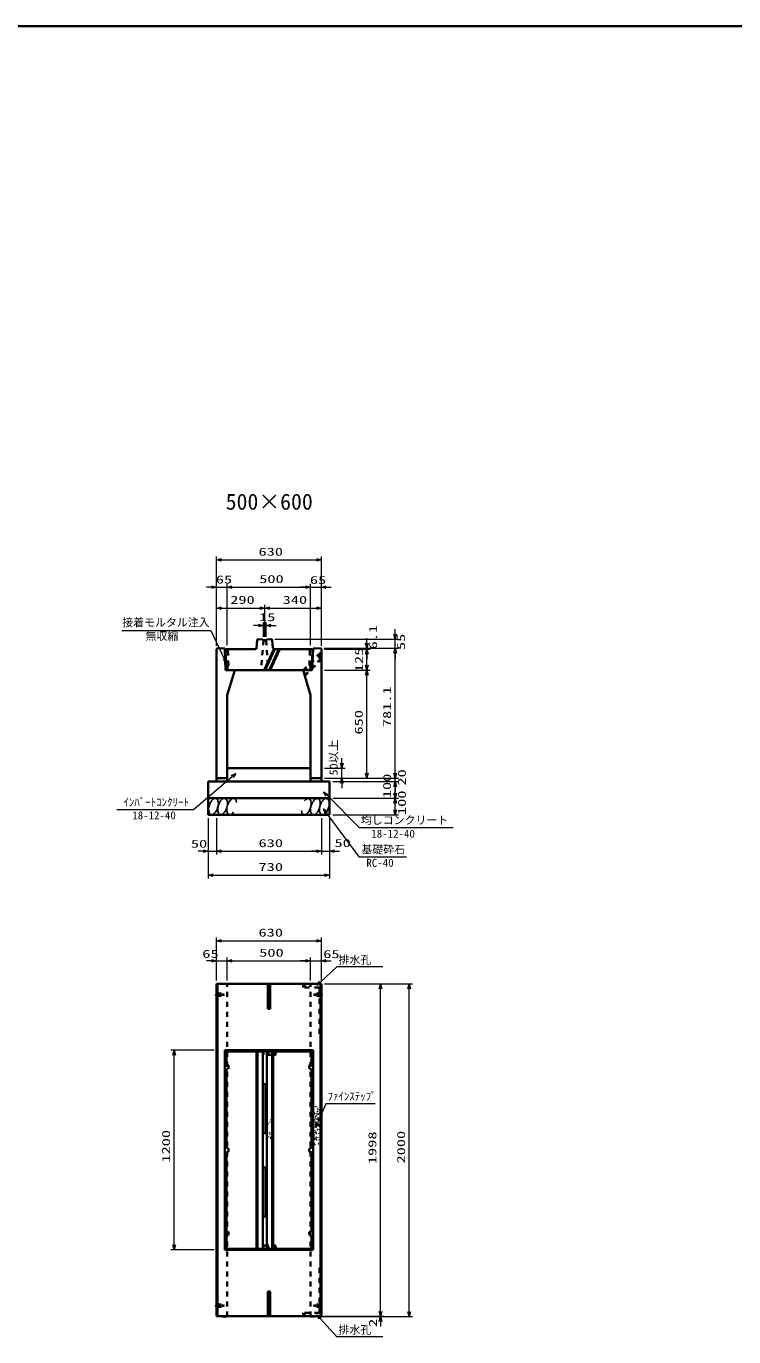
# Model space of a CAD drawing. Units: millimetres on the paper. Extents: x 15 to 1219, y 8 to 859.
# Drawn here: x 227.9 to 440.6, y 464.8 to 858.7 of the extents above; entities that cross this region are included whole.
import ezdxf
from ezdxf.enums import TextEntityAlignment as Align

# ---------------------------------------------------------------- set-up
doc = ezdxf.new("R2010")
doc.units = ezdxf.units.MM
doc.linetypes.add('USER1', pattern=[3, 1.5, -1.5])
doc.linetypes.add('USER2', pattern=[18.5, 12, -1.5, 3.5, -1.5])
for name, color, linetype, lineweight in [('D-BMK（構造物基準線）', 2, 'USER2', 18), ('D-STR-DIM（寸法）', 7, 'Continuous', 13), ('D-STR-HTXT(均しCON-旗)', 7, 'Continuous', 13), ('D-STR-HTXT(基礎砕石-旗)', 7, 'Continuous', 13), ('D-STR-HTXT（WS-旗）', 7, 'Continuous', 13), ('D-STR-HTXT（旗上げ）', 7, 'Continuous', 13), ('D-STR-STRF(グリ)', 7, 'Continuous', 25), ('D-STR（構造物）', 1, 'Continuous', 35)]:
    doc.layers.add(name, color=color, linetype=linetype, lineweight=lineweight)
doc.layers.add('D-STR-TXT(文字)', color=7, linetype='Continuous')
doc.styles.add('ＭＳ ゴシック', font='')
doc.styles.get('ＭＳ ゴシック').set_extended_font_data('MS Gothic')

# ---------------------------------------------------------------- blocks, each defined once
blk = doc.blocks.new('_Open30')
at = {"color": 7, "linetype": 'Continuous', "lineweight": 13}
for p, q in [((-1, 0.2679), (0, 0)), ((0, 0), (-1, -0.2679)), ((0, 0), (-1, 0))]:
    blk.add_line(p, q, dxfattribs=at)

msp = doc.modelspace()

# ---------------------------------------------------------------- linework, layer by layer
at = {"layer": 'D-BMK（構造物基準線）'}
for p, q in [((284.65, 567.645), (287.5, 567.645)), ((317.074, 567.645), (314.225, 567.645)), ((284.65, 474.245), (287.5, 474.245)), ((314.15, 474.245), (316.999, 474.245))]:
    msp.add_line(p, q, dxfattribs=at)
at = {"layer": 'D-STR-DIM（寸法）'}
for p, q in [((285.112, 691.129), (285.112, 699.338)), ((286.612, 698.338), (315.112, 698.338)), ((316.612, 691.135), (316.612, 699.338)), ((283.612, 690.129), (282.112, 690.129)), ((285.112, 672.532), (285.112, 691.129)), ((285.112, 690.129), (288.362, 690.129)), ((288.362, 673.717), (288.362, 691.129)), ((288.362, 672.717), (288.362, 691.129)), ((289.862, 690.129), (311.862, 690.129)), ((289.862, 690.129), (291.362, 690.129)), ((311.862, 690.135), (310.362, 690.135)), ((313.362, 672.717), (313.362, 691.135)), ((313.362, 673.717), (313.362, 691.129)), ((313.362, 690.135), (316.612, 690.135)), ((316.612, 672.479), (316.612, 691.135)), ((318.112, 690.135), (319.612, 690.135)), ((285.118, 672.52), (285.118, 684.865)), ((286.618, 683.865), (298.112, 683.865)), ((299.612, 675.25), (299.612, 684.865)), ((299.612, 675.25), (299.612, 684.865)), ((301.112, 683.865), (315.112, 683.865)), ((316.612, 672.532), (316.612, 684.865)), ((297.718, 678.665), (296.218, 678.665)), ((299.218, 675.25), (299.218, 679.665)), ((299.218, 678.665), (300.006, 678.665)), ((300.006, 675.25), (300.006, 679.665)), ((301.506, 678.665), (303.006, 678.665)), ((338.815, 676.032), (338.815, 677.532)), ((302.605, 674.532), (339.815, 674.532)), ((330.317, 673.277), (330.317, 674.777)), ((338.815, 671.777), (338.815, 674.532)), ((317.362, 671.777), (339.815, 671.777)), ((317.362, 671.777), (331.317, 671.777)), ((317.362, 671.777), (339.815, 671.777)), ((317.612, 671.479), (331.317, 671.479)), ((317.612, 671.479), (331.317, 671.479)), ((330.317, 671.479), (330.317, 671.777)), ((330.317, 666.724), (330.317, 669.979)), ((330.317, 669.979), (330.317, 668.479)), ((338.815, 634.224), (338.815, 670.277)), ((338.815, 670.277), (338.815, 668.777)), ((317.612, 665.224), (331.317, 665.224)), ((317.612, 665.224), (331.317, 665.224)), ((330.317, 634.224), (330.317, 663.724)), ((322.801, 637.224), (322.801, 638.724)), ((317.612, 635.724), (323.801, 635.724)), ((322.801, 632.724), (322.801, 635.724)), ((338.815, 634.224), (338.815, 635.724)), ((317.612, 632.724), (339.815, 632.724)), ((317.612, 632.724), (331.317, 632.724)), ((317.612, 632.724), (339.815, 632.724)), ((317.612, 632.724), (323.801, 632.724)), ((320.112, 631.724), (339.815, 631.724)), ((320.112, 631.724), (339.815, 631.724)), ((322.801, 631.224), (322.801, 629.724)), ((338.815, 631.724), (338.815, 632.724)), ((338.815, 628.224), (338.815, 630.224)), ((338.815, 630.224), (338.815, 628.724)), ((320.112, 626.724), (339.815, 626.724)), ((320.112, 626.724), (339.815, 626.724)), ((338.815, 623.224), (338.815, 625.224)), ((282.612, 620.724), (282.612, 609.757)), ((282.612, 619.724), (282.612, 602.599)), ((285.112, 620.724), (285.112, 609.757)), ((285.112, 620.724), (285.112, 609.757)), ((316.612, 620.724), (316.612, 609.757)), ((316.612, 619.724), (316.612, 609.757)), ((319.112, 620.724), (319.112, 609.757)), ((319.112, 619.724), (319.112, 602.599)), ((320.112, 621.724), (339.815, 621.724)), ((281.112, 610.757), (279.612, 610.757)), ((282.612, 610.757), (285.112, 610.757)), ((286.612, 610.757), (315.112, 610.757)), ((286.612, 610.757), (288.112, 610.757)), ((315.112, 610.757), (313.612, 610.757)), ((316.612, 610.757), (319.112, 610.757)), ((320.612, 610.757), (322.112, 610.757)), ((284.112, 603.599), (317.612, 603.599)), ((285.112, 571.895), (285.112, 584.872)), ((286.612, 583.872), (315.112, 583.872)), ((316.612, 578.852), (316.612, 584.872)), ((283.612, 577.822), (282.112, 577.822)), ((285.112, 571.895), (285.112, 578.822)), ((285.112, 577.822), (288.362, 577.822)), ((288.362, 571.895), (288.362, 578.822)), ((288.362, 571.895), (288.362, 578.822)), ((289.862, 577.822), (311.862, 577.822)), ((289.862, 577.822), (291.362, 577.822)), ((311.862, 577.822), (310.362, 577.822)), ((313.362, 571.895), (313.362, 578.822)), ((313.362, 571.895), (313.362, 578.822)), ((313.362, 577.822), (316.612, 577.822)), ((316.612, 571.895), (316.612, 578.822)), ((318.112, 577.822), (319.612, 577.822)), ((317.612, 570.895), (335.401, 570.895)), ((333.964, 570.895), (344.041, 570.895)), ((334.401, 472.495), (334.401, 569.395)), ((343.041, 472.395), (343.041, 569.395)), ((284.362, 550.945), (271.398, 550.945)), ((272.398, 492.445), (272.398, 549.445)), ((284.362, 490.945), (271.398, 490.945)), ((334.401, 472.495), (334.401, 473.995)), ((316.362, 470.895), (335.401, 470.895)), ((317.612, 470.995), (335.401, 470.995)), ((317.612, 470.995), (335.401, 470.995)), ((332.964, 470.895), (344.041, 470.895)), ((334.401, 470.995), (334.401, 470.895)), ((334.401, 469.395), (334.401, 467.895))]:
    msp.add_line(p, q, dxfattribs=at)
at = {"layer": 'D-STR-HTXT(均しCON-旗)'}
for points in [[(255.119, 623.293), (278.154, 623.293), (289.811, 633.204)], [(356.26, 617.776), (328.052, 617.776), (318.329, 627.593)]]:
    msp.add_lwpolyline(points, dxfattribs=at)
at = {"layer": 'D-STR-HTXT(基礎砕石-旗)'}
msp.add_lwpolyline([(342.234, 609.027), (328.13, 609.027), (318.126, 622.353)], dxfattribs=at)
at = {"layer": 'D-STR-HTXT（WS-旗）'}
for points in [[(335.066, 576.041), (321.278, 576.041), (316.32, 571.452)], [(335.066, 464.847), (321.278, 464.847), (316.23, 470.379)]]:
    msp.add_lwpolyline(points, dxfattribs=at)
at = {"layer": 'D-STR-HTXT（旗上げ）'}
for points in [[(256.643, 677.115), (283.363, 677.115), (287.457, 668.605)], [(332.785, 534.854), (317.955, 534.854), (315.456, 529.103)]]:
    msp.add_lwpolyline(points, dxfattribs=at)
at = {"layer": 'D-STR-STRF(グリ)'}
for centre, major_axis in [((284.207, 624.247), (0.79, 2.421)), ((286.928, 624.247), (0.79, 2.421)), ((314.816, 624.166), (-0.771, -2.427)), ((317.538, 624.188), (-0.771, -2.427))]:
    msp.add_ellipse(centre, major_axis=major_axis, ratio=0.5139, dxfattribs=at)
for centre, major_axis in [((289.669, 624.247), (0.79, 2.421)), ((312.076, 624.145), (-0.771, -2.427))]:
    msp.add_ellipse(centre, major_axis=major_axis, ratio=0.5139, start_param=5.3575563, end_param=10.3750652, dxfattribs=at)
at = {"layer": 'D-STR（構造物）', "color": 2}
msp.add_line((15.29, 858.734), (1218.634, 858.734), dxfattribs=at)
at = {"layer": 'D-STR（構造物）'}
for p, q in [((297.14, 671.886), (297.332, 674.193)), ((297.637, 674.468), (298.987, 674.441)), ((299.218, 674.187), (298.987, 674.441)), ((300.006, 674.187), (299.218, 674.187)), ((300.237, 674.441), (300.006, 674.187)), ((301.574, 674.468), (300.237, 674.441)), ((302.071, 671.886), (301.879, 674.193)), ((285.362, 671.777), (285.112, 671.532)), ((285.112, 671.532), (285.112, 632.724)), ((287.612, 671.732), (285.362, 671.777)), ((287.862, 665.224), (287.612, 671.732)), ((287.768, 671.327), (287.914, 671.474)), ((288.012, 665.224), (287.768, 671.327)), ((296.691, 671.474), (287.914, 671.474)), ((302.356, 671.474), (299.441, 665.224)), ((299.714, 665.224), (302.628, 671.474)), ((303.866, 671.474), (300.951, 665.224)), ((301.2, 665.224), (304.115, 671.474)), ((302.52, 671.474), (313.81, 671.474)), ((313.712, 665.224), (313.956, 671.327)), ((313.956, 671.327), (313.81, 671.474)), ((313.862, 665.224), (314.112, 671.732)), ((314.112, 671.732), (316.362, 671.777)), ((316.362, 671.777), (316.612, 671.532)), ((316.612, 671.532), (316.612, 632.724)), ((287.862, 665.224), (313.862, 665.224)), ((287.862, 665.224), (290.612, 665.224)), ((313.712, 665.224), (288.012, 665.224)), ((288.362, 657.724), (290.612, 665.224)), ((313.362, 657.724), (311.112, 665.224)), ((288.362, 657.724), (288.362, 632.724)), ((313.362, 657.724), (313.362, 632.724)), ((288.362, 635.724), (313.362, 635.724)), ((282.612, 631.724), (319.112, 631.724)), ((282.612, 631.724), (282.612, 621.724)), ((285.112, 632.724), (288.362, 632.724)), ((285.112, 632.724), (285.112, 631.724)), ((288.362, 632.724), (288.362, 631.724)), ((313.362, 632.724), (316.612, 632.724)), ((313.362, 632.724), (313.362, 631.724)), ((316.612, 632.724), (316.612, 631.724)), ((319.112, 631.724), (319.112, 621.724)), ((282.612, 626.724), (319.112, 626.724)), ((282.612, 621.724), (319.112, 621.724)), ((285.112, 470.995), (285.112, 570.895)), ((285.112, 570.895), (316.612, 570.895)), ((285.362, 470.995), (285.362, 570.895)), ((300.487, 570.895), (300.487, 563.395)), ((301.237, 570.895), (301.237, 563.395)), ((316.362, 470.995), (316.362, 570.895)), ((316.612, 470.995), (316.612, 570.895)), ((301.237, 563.395), (300.487, 563.395)), ((314.112, 550.945), (287.612, 550.945)), ((287.612, 550.945), (287.612, 490.945)), ((297.131, 550.57), (297.131, 491.32)), ((297.381, 550.57), (297.381, 491.32)), ((299, 550.57), (299, 491.32)), ((300.25, 550.57), (300.25, 491.32)), ((313.612, 550.57), (300.266, 550.57)), ((301.87, 550.57), (301.87, 491.32)), ((302.12, 550.57), (302.12, 491.32)), ((313.612, 546.698), (313.612, 550.57)), ((314.112, 490.945), (314.112, 550.945)), ((288.112, 545.198), (288.112, 521.695)), ((313.612, 546.698), (312.983, 546.335)), ((312.983, 546.335), (312.983, 545.561)), ((312.983, 545.561), (313.612, 545.198)), ((313.612, 521.695), (313.612, 545.198)), ((314.13, 532.943), (314.183, 532.89)), ((314.183, 532.89), (314.236, 532.943)), ((314.244, 533.798), (314.317, 533.778)), ((314.61, 532.071), (314.536, 532.084)), ((314.87, 533.973), (314.927, 534.021)), ((314.927, 534.021), (314.976, 533.964)), ((314.949, 532), (314.975, 532.07)), ((315.429, 532.535), (315.357, 532.515)), ((315.41, 532.607), (315.429, 532.535)), ((315.445, 533.467), (315.52, 533.467)), ((315.546, 531.697), (315.559, 531.771)), ((315.559, 531.771), (315.633, 531.758)), ((315.741, 531.897), (315.802, 531.94)), ((315.793, 533.082), (315.846, 533.135)), ((315.802, 531.94), (315.845, 531.879)), ((315.846, 533.135), (315.899, 533.082)), ((300.683, 528.848), (300.69, 528.922)), ((300.902, 527.811), (300.933, 527.879)), ((301.162, 529.463), (301.237, 529.469)), ((301.471, 529.97), (301.491, 530.042)), ((301.944, 530.552), (301.891, 530.605)), ((301.919, 529.845), (301.984, 529.883)), ((301.938, 528.755), (301.969, 528.687)), ((301.944, 530.552), (301.997, 530.605)), ((314.354, 528.266), (314.316, 528.201)), ((314.394, 531.398), (314.332, 531.355)), ((314.394, 531.398), (314.437, 531.336)), ((314.504, 529.984), (314.579, 529.984)), ((314.523, 530.155), (314.51, 530.229)), ((314.518, 528.647), (314.59, 528.666)), ((314.59, 528.666), (314.571, 528.739)), ((314.748, 529.463), (314.676, 529.443)), ((314.777, 527.91), (314.764, 527.836)), ((314.827, 531.221), (314.889, 531.264)), ((314.936, 530.794), (314.861, 530.8)), ((314.889, 531.264), (314.932, 531.203)), ((314.911, 529.426), (314.972, 529.383)), ((314.972, 529.383), (314.929, 529.321)), ((315.031, 528.1), (314.97, 528.057)), ((315.031, 528.1), (315.074, 528.038)), ((315.158, 531.324), (315.226, 531.356)), ((315.28, 530.378), (315.232, 530.435)), ((315.391, 530.32), (315.329, 530.277)), ((315.434, 530.258), (315.391, 530.32)), ((315.592, 529.47), (315.666, 529.483)), ((315.682, 530.268), (315.609, 530.281)), ((315.722, 528.415), (315.648, 528.402)), ((315.666, 529.483), (315.679, 529.409)), ((315.669, 530.194), (315.682, 530.268)), ((315.673, 530.646), (315.711, 530.711)), ((315.711, 530.711), (315.776, 530.673)), ((315.735, 528.341), (315.722, 528.415)), ((315.964, 528.244), (315.902, 528.287)), ((315.921, 528.183), (315.964, 528.244)), ((300.533, 527.51), (300.48, 527.563)), ((300.54, 525.684), (300.515, 525.613)), ((300.759, 525.037), (300.791, 524.969)), ((300.994, 526.148), (300.975, 526.221)), ((301.178, 526.06), (301.113, 526.023)), ((301.178, 526.06), (301.216, 525.995)), ((301.282, 524.613), (301.34, 524.661)), ((301.302, 525.592), (301.355, 525.645)), ((301.34, 524.661), (301.388, 524.604)), ((301.919, 525.1), (301.938, 525.172)), ((314.357, 526.442), (314.282, 526.449)), ((314.344, 526.857), (314.402, 526.905)), ((314.402, 526.905), (314.354, 526.962)), ((314.565, 524.617), (314.497, 524.648)), ((314.505, 525.396), (314.58, 525.396)), ((314.672, 524.259), (314.747, 524.253)), ((314.747, 524.253), (314.74, 524.178)), ((314.891, 526.298), (314.818, 526.279)), ((314.911, 526.672), (314.839, 526.691)), ((314.91, 526.226), (314.891, 526.298)), ((314.892, 526.599), (314.911, 526.672)), ((315.017, 524.788), (314.945, 524.807)), ((315.017, 524.788), (314.998, 524.715)), ((315.077, 525.94), (315.134, 525.989)), ((315.134, 525.989), (315.086, 526.046)), ((315.241, 524.105), (315.183, 524.056)), ((315.192, 524.162), (315.241, 524.105)), ((315.472, 527.112), (315.533, 527.155)), ((315.533, 527.155), (315.576, 527.094)), ((315.601, 524.785), (315.608, 524.86)), ((315.798, 524.633), (315.749, 524.69)), ((315.825, 527.103), (315.812, 527.029)), ((315.83, 525.906), (315.824, 525.831)), ((315.93, 523.947), (315.937, 524.022)), ((288.112, 520.195), (288.112, 496.692)), ((313.612, 521.695), (312.983, 521.332)), ((312.983, 521.332), (312.983, 520.558)), ((312.983, 520.558), (313.612, 520.195)), ((313.612, 496.692), (313.612, 520.195)), ((314.302, 523.239), (314.355, 523.186)), ((314.603, 522.764), (314.671, 522.732)), ((314.671, 522.732), (314.639, 522.664)), ((315.708, 522.901), (315.714, 522.976)), ((315.846, 522.7), (315.904, 522.748)), ((315.904, 522.748), (315.856, 522.806)), ((313.612, 496.692), (312.983, 496.329)), ((312.983, 496.329), (312.983, 495.556)), ((312.983, 495.556), (313.612, 495.193)), ((313.612, 491.32), (313.612, 495.193)), ((287.612, 490.945), (314.112, 490.945)), ((300.266, 491.32), (313.612, 491.32)), ((300.487, 478.495), (301.237, 478.495)), ((300.487, 470.995), (300.487, 478.495)), ((301.237, 470.995), (301.237, 478.495)), ((285.112, 470.995), (316.612, 470.995)), ((286.862, 470.895), (286.762, 470.995)), ((288.362, 470.895), (286.862, 470.895)), ((288.362, 470.895), (288.462, 470.995)), ((313.362, 470.895), (313.262, 470.995)), ((313.362, 470.895), (314.862, 470.895)), ((314.862, 470.895), (314.962, 470.995))]:
    msp.add_line(p, q, dxfattribs=at)
at = {"layer": 'D-STR（構造物）', "linetype": 'USER1'}
for p, q in [((299.212, 674.183), (298.534, 665.224)), ((300, 674.183), (300.678, 665.224)), ((288.706, 666.632), (288.513, 671.474)), ((316.363, 670.437), (311.121, 665.195)), ((311.202, 664.927), (316.537, 670.262)), ((313.018, 666.632), (313.212, 671.474)), ((316.037, 668.677), (316.037, 669.762)), ((316.537, 670.262), (316.29, 670.51)), ((316.537, 668.332), (316.537, 670.262)), ((287.955, 666.644), (288.412, 666.514)), ((288.412, 666.514), (288.706, 666.632)), ((288.412, 666.514), (288.463, 665.225)), ((316.537, 668.677), (311.567, 663.707)), ((311.641, 663.461), (316.537, 668.357)), ((313.313, 666.514), (313.018, 666.632)), ((313.313, 666.514), (313.262, 665.225)), ((313.769, 666.644), (313.313, 666.514)), ((316.537, 668.677), (316.037, 668.677)), ((316.29, 668.085), (316.537, 668.332)), ((311.112, 665.224), (313.862, 665.224)), ((285.112, 567.995), (287.112, 567.995)), ((285.112, 567.295), (287.112, 567.295)), ((287.112, 567.295), (287.112, 567.995)), ((288.362, 470.995), (288.362, 570.895)), ((311.201, 569.845), (311.121, 570.895)), ((316.037, 569.845), (311.201, 569.845)), ((311.567, 569.845), (311.641, 570.895)), ((313.362, 470.995), (313.362, 570.895)), ((316.612, 567.995), (314.612, 567.995)), ((314.612, 567.295), (314.612, 567.995)), ((316.612, 567.295), (314.612, 567.295)), ((316.037, 555.895), (316.037, 569.845)), ((316.037, 555.895), (316.612, 555.895)), ((300.546, 549.57), (300.795, 550.57)), ((300.795, 491.32), (300.546, 492.32)), ((316.037, 485.995), (316.612, 485.995)), ((316.037, 472.045), (316.037, 485.995)), ((285.112, 474.595), (287.112, 474.595)), ((285.112, 473.895), (287.112, 473.895)), ((287.112, 474.595), (287.112, 473.895)), ((316.612, 474.595), (314.612, 474.595)), ((314.612, 474.595), (314.612, 473.895)), ((316.612, 473.895), (314.612, 473.895)), ((311.201, 472.045), (311.121, 470.995)), ((316.037, 472.045), (311.201, 472.045)), ((311.567, 472.045), (311.641, 470.995))]:
    msp.add_line(p, q, dxfattribs=at)
at = {"layer": 'D-STR（構造物）'}
for points in [[(300.25, 550.57), (288.112, 550.57), (288.112, 546.698)], [(288.112, 546.698), (288.741, 546.335), (288.741, 545.561), (288.112, 545.198)], [(288.112, 521.695), (288.741, 521.332), (288.741, 520.558)], [(288.112, 521.695), (288.741, 521.332), (288.741, 520.558), (288.112, 520.195)], [(288.112, 495.193), (288.741, 495.556), (288.741, 496.329), (288.112, 496.692)], [(288.112, 495.193), (288.112, 491.32), (300.25, 491.32)]]:
    msp.add_lwpolyline(points, dxfattribs=at)
at = {"layer": 'D-STR（構造物）', "linetype": 'USER1'}
for points in [[(302.04, 549.57), (299.309, 549.57), (299.04, 550.571)], [(299.04, 491.319), (299.309, 492.32), (302.04, 492.32)]]:
    msp.add_lwpolyline(points, dxfattribs=at)
at = {"layer": 'D-STR（構造物）'}
for points in [[(301.999, 550.57), (302.04, 549.57), (302.777, 549.57), (303.029, 550.57)], [(299.25, 526.07), (300, 526.07), (300, 540.82), (299.25, 540.82)], [(300, 500.97), (300, 515.72), (299.25, 515.72), (299.25, 500.97)], [(302.04, 492.32), (301.999, 491.32), (303.029, 491.32), (302.777, 492.32)]]:
    msp.add_lwpolyline(points, close=True, dxfattribs=at)
for centre, radius, start, end in [((297.631, 674.168), 0.3, 88.85478, 175.23668), ((301.58, 674.168), 0.3, 4.76331, 91.14574), ((296.691, 671.924), 0.45, 270, 355.23668), ((302.52, 671.924), 0.45, 184.76331, 270)]:
    msp.add_arc(centre, radius, start, end, dxfattribs=at)

# ---------------------------------------------------------------- block references
at = {"layer": 'D-STR-DIM（寸法）', "xscale": 1.5, "yscale": 1.5}
for p, rotation in [((285.112, 698.338), 180), ((288.362, 690.129), 180), ((288.362, 690.129), 180), ((316.612, 690.135), 180), ((285.118, 683.865), 180), ((299.612, 683.865), 180), ((300.006, 678.665), 180), ((338.815, 674.532), 270), ((330.317, 671.777), 270), ((330.317, 671.479), 90), ((330.317, 671.479), 90), ((338.815, 671.777), 90), ((338.815, 671.777), 90), ((330.317, 665.224), 270), ((330.317, 665.224), 90), ((322.801, 635.724), 270), ((330.317, 632.724), 270), ((338.815, 632.724), 270), ((338.815, 632.724), 270), ((322.801, 632.724), 90), ((338.815, 631.724), 90), ((338.815, 631.724), 90), ((338.815, 626.724), 270), ((338.815, 626.724), 90), ((338.815, 621.724), 270), ((285.112, 610.757), 180), ((285.112, 610.757), 180), ((319.112, 610.757), 180), ((282.612, 603.599), 180), ((285.112, 583.872), 180), ((288.362, 577.822), 180), ((288.362, 577.822), 180), ((316.612, 577.822), 180), ((334.401, 570.895), 90), ((343.041, 570.895), 90), ((272.398, 550.945), 90), ((272.398, 490.945), 270), ((334.401, 470.995), 270), ((334.401, 470.995), 270), ((334.401, 470.895), 90), ((343.041, 470.895), 270)]:
    msp.add_blockref('_Open30', p, dxfattribs=dict(at, rotation=rotation))
for p in [(316.612, 698.338), (285.112, 690.129), (313.362, 690.135), (313.362, 690.129), (299.612, 683.865), (316.612, 683.865), (299.218, 678.665), (282.612, 610.757), (316.612, 610.757), (316.612, 610.757), (319.112, 603.599), (316.612, 583.872), (285.112, 577.822), (313.362, 577.822), (313.362, 577.822)]:
    msp.add_blockref('_Open30', p, dxfattribs=at)
at = {"layer": 'D-STR-HTXT(均しCON-旗)', "xscale": 1.5, "yscale": 1.5}
for p, rotation in [((290.954, 634.176), 40.37163), ((317.274, 628.659), 134.72505)]:
    msp.add_blockref('_Open30', p, dxfattribs=dict(at, rotation=rotation))
at = {"layer": 'D-STR-HTXT(基礎砕石-旗)', "xscale": 1.5, "yscale": 1.5, "rotation": 126.89552}
msp.add_blockref('_Open30', (317.226, 623.552), dxfattribs=at)
at = {"layer": 'D-STR-HTXT（WS-旗）', "xscale": 1.5, "yscale": 1.5}
for p, rotation in [((315.219, 570.434), 222.78711), ((315.219, 471.487), 132.37661)]:
    msp.add_blockref('_Open30', p, dxfattribs=dict(at, rotation=rotation))
at = {"layer": 'D-STR-HTXT（旗上げ）', "xscale": 1.5, "yscale": 1.5}
for p, rotation in [((288.107, 667.253), 295.69073), ((314.858, 527.728), 246.50838)]:
    msp.add_blockref('_Open30', p, dxfattribs=dict(at, rotation=rotation))

# ---------------------------------------------------------------- texts
at = {"layer": 'D-STR-DIM（寸法）', "style": 'ＭＳ ゴシック', "width": 1.5}
for s, p in [('630', (297.737, 698.875)), ('65', (284.91, 690.523)), ('500', (297.946, 690.667)), ('65', (313.177, 690.358)), ('290', (289.24, 684.402)), ('340', (304.987, 684.402)), ('15', (297.899, 679.202)), ('50', (277.415, 611.124)), ('630', (297.737, 611.294)), ('50', (320.564, 611.332)), ('730', (297.737, 604.137)), ('630', (297.737, 584.41)), ('65', (280.843, 578.01)), ('500', (297.946, 578.359)), ('65', (317.177, 577.946))]:
    msp.add_text(s, height=2.405, dxfattribs=at).set_placement(p, align=Align.BOTTOM_LEFT)
at = {"layer": 'D-STR-DIM（寸法）', "style": 'ＭＳ ゴシック'}
for s, width, p in [('6.1', 1.5, (334.081, 671.455)), ('55', 1.5, (342.479, 671.242)), ('125', 1.5, (329.873, 664.61)), ('781.1', 1.5, (338.277, 648.084)), ('650', 1.5, (329.779, 645.849)), ('50以上', 1.1, (322.22, 633.587)), ('20', 1.5, (342.729, 630.505)), ('100', 1.5, (338.277, 626.724)), ('100', 1.5, (342.75, 621.669)), ('1200', 1.5, (271.861, 517.195)), ('1998', 1.5, (333.863, 516.737)), ('2000', 1.5, (342.503, 516.937)), ('2', 1.5, (334.039, 467.807))]:
    msp.add_text(s, height=2.405, rotation=90, dxfattribs=dict(at, width=width)).set_placement(p, align=Align.BOTTOM_LEFT)
at = {"layer": 'D-STR-HTXT(均しCON-旗)', "style": 'ＭＳ ゴシック'}
for s, p in [('ｲﾝﾊﾞｰﾄｺﾝｸﾘｰﾄ', (257.122, 623.577)), ('18-12-40', (259.79, 619.643)), ('均しコンクリート', (328.499, 618.187)), ('18-12-40', (331.633, 614.125))]:
    msp.add_text(s, height=2.405, dxfattribs=at).set_placement(p, align=Align.BOTTOM_LEFT)
at = {"layer": 'D-STR-HTXT(基礎砕石-旗)', "style": 'ＭＳ ゴシック'}
for s, p in [('基礎砕石', (328.666, 609.361)), ('RC-40', (330.154, 605.376))]:
    msp.add_text(s, height=2.405, dxfattribs=at).set_placement(p, align=Align.BOTTOM_LEFT)
at = {"layer": 'D-STR-HTXT（WS-旗）', "style": 'ＭＳ ゴシック'}
for p in [(321.758, 576.193), (321.758, 464.999)]:
    msp.add_text('排水孔', height=2.405, dxfattribs=at).set_placement(p, align=Align.BOTTOM_LEFT)
at = {"layer": 'D-STR-HTXT（旗上げ）', "style": 'ＭＳ ゴシック'}
for s, p in [('接着モルタル注入', (256.788, 677.618)), ('無収縮', (263.791, 673.541)), ('ﾌｧｲﾝｽﾃｯﾌﾟ', (318.435, 535.178))]:
    msp.add_text(s, height=2.405, dxfattribs=at).set_placement(p, align=Align.BOTTOM_LEFT)
at = {"layer": 'D-STR-TXT(文字)', "style": 'ＭＳ ゴシック'}
msp.add_text('500×600', height=4.811, dxfattribs=at).set_placement((287.863, 711.987), align=Align.BOTTOM_LEFT)

doc.saveas('drawing.dxf')
